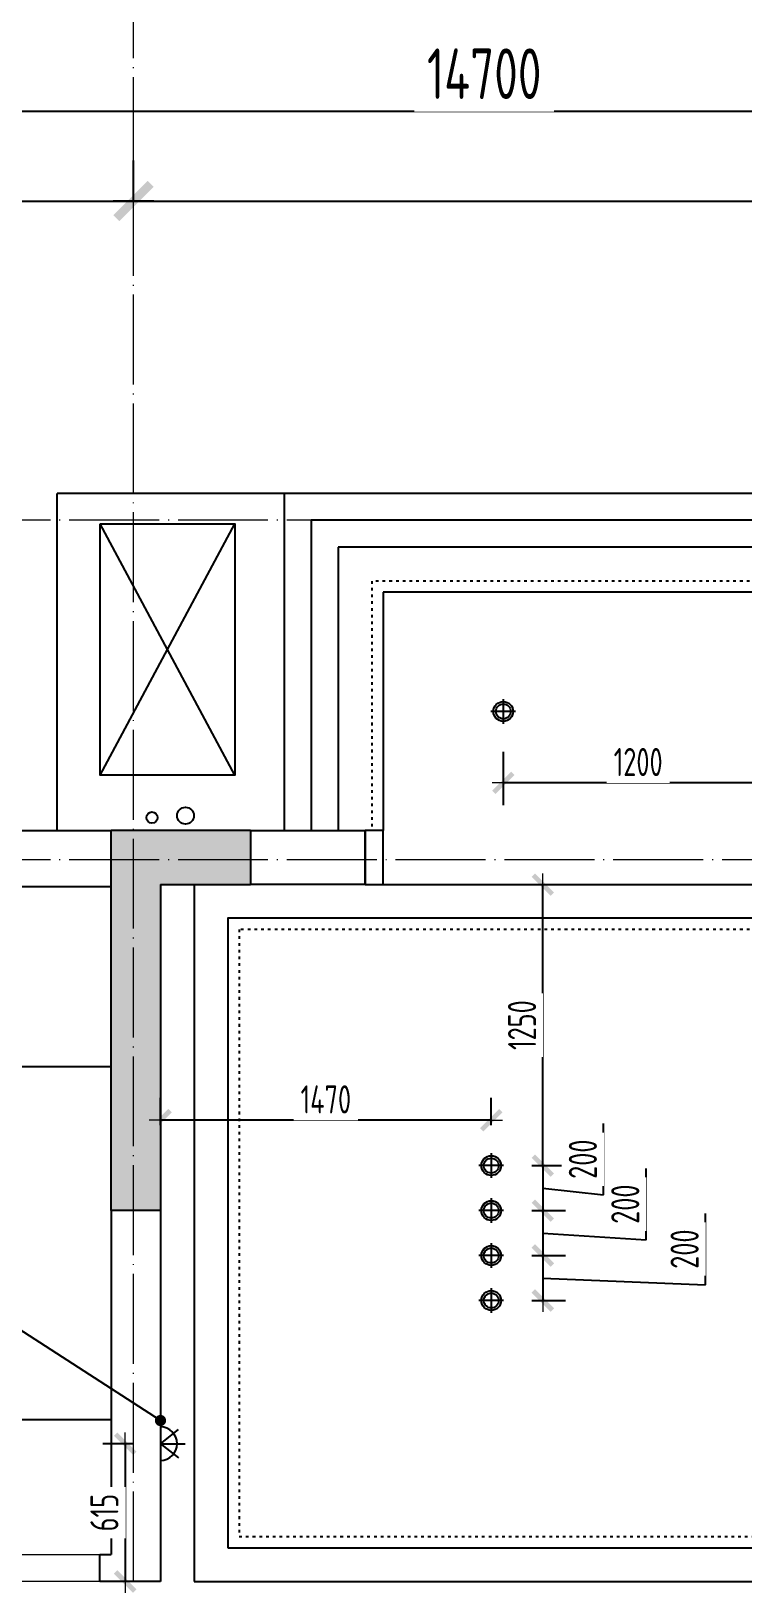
# Model space of a CAD drawing. Header units: inches. Extents: x -50945 to 250244, y -404780 to 18493.
# Drawn here: x 104254 to 107419, y -392608 to -385662 of the extents above; entities that cross this region are included whole.
import ezdxf

# ---------------------------------------------------------------- set-up
doc = ezdxf.new("R2010")
doc.units = ezdxf.units.IN
doc.header["$MEASUREMENT"] = 0
doc.linetypes.add('ACAD_ISO03W100', pattern=[30, 12, -18])
doc.linetypes.add('DOTE', pattern=[2.42, 2, -0.2, 0.02, -0.2])
for name, color, linetype in [('D-ARCHI', 250, 'Continuous'), ('EVH 立面填充', 8, 'Continuous'), ('IBS-003-建筑窗框', 3, 'Continuous'), ('IBS-182-原建筑非承重墙', 150, 'Continuous'), ('IBS-200-原建筑承重墙柱', 200, 'Continuous'), ('IBS-63-原建筑窗', 63, 'Continuous'), ('IRC-2-天花灯具', 2, 'Continuous'), ('IRC-30-天花轮廓线', 30, 'Continuous'), ('外标注', 50, 'Continuous')]:
    doc.layers.add(name, color=color, linetype=linetype)
doc.layers.add('天棚材质标注', color=2, linetype='Continuous', lineweight=5)
doc.layers.add('门', color=65, linetype='Continuous', lineweight=13)
doc.styles.add('HBA-DIMT', font='ARCHS.SHX', dxfattribs={"width": 0.8})
doc.dimstyles.new('HBA_40', dxfattribs={"dimscale": 50, "dimtxt": 2.5, "dimasz": 0.1, "dimexe": 2, "dimexo": 2.5, "dimgap": 0.6, "dimtad": 1, "dimdec": 0, "dimrnd": 5, "dimzin": 0, "dimtxsty": 'HBA-DIMT', "dimblk": 'HBA_DIMENSION_TICK', "dimblk1": 'HBA_DIMENSION_TICK', "dimblk2": 'HBA_DIMENSION_TICK', "dimcen": 0.125, "dimclrd": 44, "dimclre": 44, "dimclrt": 2, "dimadec": 0, "dimazin": 0, "dimtfac": 1, "dimtdec": 0, "dimtix": 1, "dimtmove": 1, "dimatfit": 3, "dimldrblk": 'HBA_Leader_Dot', "dimfxl": 0, "dimtvp": 1, "dimtfill": 1, "dimtolj": 1, "dimtzin": 0, "dimarcsym": 0})

# ---------------------------------------------------------------- blocks, each defined once
blk = doc.blocks.new('HBA_DIMENSION_TICK')
at = {"color": 0, "linetype": 'ByBlock'}
for p, q in [((-10, 0), (0, 0)), ((0, 0), (10, 0))]:
    blk.add_line(p, q, dxfattribs=at)
at = {"color": 50, "linetype": 'ByBlock'}
blk.add_solid([(-10, -7), (-7, -10), (7, 10), (10, 7)], dxfattribs=at)
blk = doc.blocks.new('*D912')
at = {"layer": 'Defpoints', "color": 0, "transparency": 16777216}
for p in [(104708.7, -386417.8), (102128.7, -386642.4), (104708.7, -386642.4)]:
    blk.add_point(p, dxfattribs=at)
at = {"layer": '外标注', "color": 44, "lineweight": -2, "transparency": 16777216}
for p, q in [((102128.7, -386417.8), (102128.7, -386237.8)), ((104708.7, -386417.8), (104708.7, -386237.8)), ((102137.7, -386417.8), (104699.7, -386417.8))]:
    blk.add_line(p, q, dxfattribs=at)
at = {"layer": '外标注', "color": 44, "lineweight": -2, "transparency": 16777216, "xscale": 9, "yscale": 9, "zscale": 9, "rotation": 180}
blk.add_blockref('HBA_DIMENSION_TICK', (102128.7, -386417.8), dxfattribs=at)
at = {"layer": '外标注', "color": 44, "lineweight": -2, "transparency": 16777216, "xscale": 9, "yscale": 9, "zscale": 9}
blk.add_blockref('HBA_DIMENSION_TICK', (104708.7, -386417.8), dxfattribs=at)
at = {"layer": '外标注', "color": 2, "transparency": 16777216, "insert": (103418.7, -386251.3), "char_height": 225, "attachment_point": 5, "style": 'HBA-DIMT', "bg_fill": 3, "box_fill_scale": 1.25, "bg_fill_color": 256, "bg_fill_true_color": 13158600, "bg_fill_transparency": 0}
blk.add_mtext('\\A1;2580', dxfattribs=at)
blk = doc.blocks.new('HBA_Leader_Dot')
at = {"color": 0, "linetype": 'ByBlock'}
blk.add_line((-5, 0), (-10, 0), dxfattribs=at)
at = {"color": 0, "linetype": 'ByBlock', "const_width": 5}
blk.add_lwpolyline([(-2.5, 0, 1), (2.5, 0, 1)], format="xyb", close=True, dxfattribs=at)
blk = doc.blocks.new('*D913')
at = {"layer": 'Defpoints', "color": 0, "transparency": 16777216}
for p in [(110798.7, -386417.8), (104708.7, -386642.4), (110798.7, -386642.4)]:
    blk.add_point(p, dxfattribs=at)
at = {"layer": '外标注', "color": 44, "lineweight": -2, "transparency": 16777216}
for p, q in [((104708.7, -386417.8), (104708.7, -386237.8)), ((110798.7, -386417.8), (110798.7, -386237.8)), ((104717.7, -386417.8), (110789.7, -386417.8))]:
    blk.add_line(p, q, dxfattribs=at)
at = {"layer": '外标注', "color": 44, "lineweight": -2, "transparency": 16777216, "xscale": 9, "yscale": 9, "zscale": 9, "rotation": 180}
blk.add_blockref('HBA_DIMENSION_TICK', (104708.7, -386417.8), dxfattribs=at)
at = {"layer": '外标注', "color": 44, "lineweight": -2, "transparency": 16777216, "xscale": 9, "yscale": 9, "zscale": 9}
blk.add_blockref('HBA_DIMENSION_TICK', (110798.7, -386417.8), dxfattribs=at)
at = {"layer": '外标注', "color": 2, "transparency": 16777216, "insert": (107753.7, -386251.3), "char_height": 225, "attachment_point": 5, "style": 'HBA-DIMT', "bg_fill": 3, "box_fill_scale": 1.25, "bg_fill_color": 256, "bg_fill_true_color": 13158600, "bg_fill_transparency": 0}
blk.add_mtext('\\A1;6090', dxfattribs=at)
blk = doc.blocks.new('*D915')
at = {"layer": 'Defpoints', "color": 0, "transparency": 16777216}
for p in [(113618.7, -386017.8), (98918.7, -386417.8), (113618.7, -386417.8)]:
    blk.add_point(p, dxfattribs=at)
at = {"layer": '外标注', "color": 44, "lineweight": -2, "transparency": 16777216}
for p, q in [((98918.7, -386192.8), (98918.7, -385837.8)), ((113618.7, -386192.8), (113618.7, -385837.8)), ((98927.7, -386017.8), (113609.7, -386017.8))]:
    blk.add_line(p, q, dxfattribs=at)
at = {"layer": '外标注', "color": 44, "lineweight": -2, "transparency": 16777216, "xscale": 9, "yscale": 9, "zscale": 9, "rotation": 180}
blk.add_blockref('HBA_DIMENSION_TICK', (98918.7, -386017.8), dxfattribs=at)
at = {"layer": '外标注', "color": 44, "lineweight": -2, "transparency": 16777216, "xscale": 9, "yscale": 9, "zscale": 9}
blk.add_blockref('HBA_DIMENSION_TICK', (113618.7, -386017.8), dxfattribs=at)
at = {"layer": '外标注', "color": 2, "transparency": 16777216, "insert": (106268.7, -385851.3), "char_height": 225, "attachment_point": 5, "style": 'HBA-DIMT', "bg_fill": 3, "box_fill_scale": 1.25, "bg_fill_color": 256, "bg_fill_true_color": 13158600, "bg_fill_transparency": 0}
blk.add_mtext('\\A1;14700', dxfattribs=at)
blk = doc.blocks.new('A$C2C253EB8')
at = {"layer": 'IRC-2-天花灯具', "color": 250}
for p, q in [((55, 0), (55, 110)), ((0, 55), (110, 55))]:
    blk.add_line(p, q, dxfattribs=at)
at = {"layer": 'IRC-2-天花灯具', "color": 2}
blk.add_ellipse((55, 55), major_axis=(44, 0), ratio=1, start_param=1.571461413961594, end_param=7.85464672114118, dxfattribs=at)
at = {"layer": 'IRC-2-天花灯具', "color": 251}
blk.add_ellipse((55, 55), major_axis=(33, 0), ratio=1, start_param=1.570667, end_param=7.853852, dxfattribs=at)
blk = doc.blocks.new('fhty')
at = {"layer": 'IRC-2-天花灯具'}
for p, q in [((717909.6, -196859.5), (717909.6, -197065.3)), ((717909.6, -196962.4), (717990.2, -196899.6)), ((717909.6, -196962.4), (718019.2, -196962.4)), ((717909.6, -196962.4), (717990.2, -197025.2))]:
    blk.add_line(p, q, dxfattribs=at)
blk.add_arc((717909.6, -196962.4), 74.3, 270, 90, dxfattribs=at)
blk = doc.blocks.new('*D947')
at = {"layer": 'Defpoints', "color": 0, "transparency": 16777216}
for p in [(106354.9, -389458.1), (106529.7, -389458.1), (106354.9, -390708.1)]:
    blk.add_point(p, dxfattribs=at)
at = {"layer": '天棚材质标注', "color": 44, "lineweight": -2, "transparency": 16777216}
for p, q in [((106479.9, -389458.1), (106629.7, -389458.1)), ((106529.7, -390703.1), (106529.7, -389463.1)), ((106479.9, -390708.1), (106629.7, -390708.1))]:
    blk.add_line(p, q, dxfattribs=at)
at = {"layer": '天棚材质标注', "color": 44, "lineweight": -2, "transparency": 16777216, "xscale": 5, "yscale": 5, "zscale": 5}
for p, rotation in [((106529.7, -389458.1), 90), ((106529.7, -390708.1), 270)]:
    blk.add_blockref('HBA_DIMENSION_TICK', p, dxfattribs=dict(at, rotation=rotation))
at = {"layer": '天棚材质标注', "color": 2, "transparency": 16777216, "insert": (106437.2, -390083.1), "char_height": 125, "attachment_point": 5, "rotation": 90, "style": 'HBA-DIMT', "bg_fill": 3, "box_fill_scale": 1.25, "bg_fill_color": 256, "bg_fill_true_color": 13158600, "bg_fill_transparency": 0}
blk.add_mtext('\\A1;1250', dxfattribs=at)
blk = doc.blocks.new('*D948')
at = {"layer": 'Defpoints', "color": 0, "transparency": 16777216}
for p in [(106354.9, -390708.1), (106354.9, -390908.1), (106529.7, -390908.1)]:
    blk.add_point(p, dxfattribs=at)
at = {"layer": '天棚材质标注', "color": 44, "lineweight": -2, "transparency": 16777216}
for p, q in [((106800.1, -390838.1), (106800.1, -390520.9)), ((106479.9, -390708.1), (106629.7, -390708.1)), ((106529.7, -390713.1), (106529.7, -390903.1)), ((106529.7, -390808.1), (106800.1, -390838.1)), ((106479.9, -390908.1), (106629.7, -390908.1))]:
    blk.add_line(p, q, dxfattribs=at)
at = {"layer": '天棚材质标注', "color": 44, "lineweight": -2, "transparency": 16777216, "xscale": 5, "yscale": 5, "zscale": 5, "rotation": 270}
blk.add_blockref('HBA_DIMENSION_TICK', (106529.7, -390908.1), dxfattribs=at)
at = {"layer": '天棚材质标注', "color": 2, "transparency": 16777216, "insert": (106707.6, -390679.5), "char_height": 125, "attachment_point": 5, "rotation": 90, "style": 'HBA-DIMT', "bg_fill": 3, "box_fill_scale": 1.25, "bg_fill_color": 256, "bg_fill_true_color": 13158600, "bg_fill_transparency": 0}
blk.add_mtext('\\A1;200', dxfattribs=at)
at = {"layer": '天棚材质标注', "color": 44, "lineweight": -2, "transparency": 16777216, "xscale": 5, "yscale": 5, "zscale": 5, "rotation": 90}
blk.add_blockref('HBA_DIMENSION_TICK', (106529.7, -390708.1), dxfattribs=at)
blk = doc.blocks.new('*D949')
at = {"layer": 'Defpoints', "color": 0, "transparency": 16777216}
for p in [(106354.9, -390908.1), (106354.9, -391108.1), (106529.7, -391108.1)]:
    blk.add_point(p, dxfattribs=at)
at = {"layer": '天棚材质标注', "color": 44, "lineweight": -2, "transparency": 16777216}
for p, q in [((106988.8, -391038.1), (106988.8, -390720.9)), ((106479.9, -390908.1), (106629.7, -390908.1)), ((106529.7, -390913.1), (106529.7, -391103.1)), ((106529.7, -391008.1), (106988.8, -391038.1)), ((106479.9, -391108.1), (106629.7, -391108.1))]:
    blk.add_line(p, q, dxfattribs=at)
at = {"layer": '天棚材质标注', "color": 44, "lineweight": -2, "transparency": 16777216, "xscale": 5, "yscale": 5, "zscale": 5}
for p, rotation in [((106529.7, -390908.1), 90), ((106529.7, -391108.1), 270)]:
    blk.add_blockref('HBA_DIMENSION_TICK', p, dxfattribs=dict(at, rotation=rotation))
at = {"layer": '天棚材质标注', "color": 2, "transparency": 16777216, "insert": (106896.3, -390879.5), "char_height": 125, "attachment_point": 5, "rotation": 90, "style": 'HBA-DIMT', "bg_fill": 3, "box_fill_scale": 1.25, "bg_fill_color": 256, "bg_fill_true_color": 13158600, "bg_fill_transparency": 0}
blk.add_mtext('\\A1;200', dxfattribs=at)
blk = doc.blocks.new('*D950')
at = {"layer": 'Defpoints', "color": 0, "transparency": 16777216}
for p in [(106354.9, -391108.1), (106354.9, -391308.1), (106529.7, -391308.1)]:
    blk.add_point(p, dxfattribs=at)
at = {"layer": '天棚材质标注', "color": 44, "lineweight": -2, "transparency": 16777216}
for p, q in [((107252.8, -391238.1), (107252.8, -390920.9)), ((106479.9, -391108.1), (106629.7, -391108.1)), ((106529.7, -391113.1), (106529.7, -391303.1)), ((106529.7, -391208.1), (107252.8, -391238.1)), ((106479.9, -391308.1), (106629.7, -391308.1))]:
    blk.add_line(p, q, dxfattribs=at)
at = {"layer": '天棚材质标注', "color": 44, "lineweight": -2, "transparency": 16777216, "xscale": 5, "yscale": 5, "zscale": 5}
for p, rotation in [((106529.7, -391108.1), 90), ((106529.7, -391308.1), 270)]:
    blk.add_blockref('HBA_DIMENSION_TICK', p, dxfattribs=dict(at, rotation=rotation))
at = {"layer": '天棚材质标注', "color": 2, "transparency": 16777216, "insert": (107160.3, -391079.5), "char_height": 125, "attachment_point": 5, "rotation": 90, "style": 'HBA-DIMT', "bg_fill": 3, "box_fill_scale": 1.25, "bg_fill_color": 256, "bg_fill_true_color": 13158600, "bg_fill_transparency": 0}
blk.add_mtext('\\A1;200', dxfattribs=at)
blk = doc.blocks.new('*D961')
at = {"layer": 'Defpoints', "color": 0, "transparency": 16777216}
for p in [(104828.7, -390506.1), (104828.7, -390653.1), (106299.9, -390653.1)]:
    blk.add_point(p, dxfattribs=at)
at = {"layer": '天棚材质标注', "color": 44, "lineweight": -2, "transparency": 16777216}
for p, q in [((104828.7, -390528.1), (104828.7, -390406.1)), ((106299.9, -390528.1), (106299.9, -390406.1)), ((106294.9, -390506.1), (104833.7, -390506.1))]:
    blk.add_line(p, q, dxfattribs=at)
at = {"layer": '天棚材质标注', "color": 44, "lineweight": -2, "transparency": 16777216, "xscale": 5, "yscale": 5, "zscale": 5, "rotation": 180}
blk.add_blockref('HBA_DIMENSION_TICK', (104828.7, -390506.1), dxfattribs=at)
at = {"layer": '天棚材质标注', "color": 44, "lineweight": -2, "transparency": 16777216, "xscale": 5, "yscale": 5, "zscale": 5}
blk.add_blockref('HBA_DIMENSION_TICK', (106299.9, -390506.1), dxfattribs=at)
at = {"layer": '天棚材质标注', "color": 2, "transparency": 16777216, "insert": (105564.3, -390413.6), "char_height": 125, "attachment_point": 5, "style": 'HBA-DIMT', "bg_fill": 3, "box_fill_scale": 1.25, "bg_fill_color": 256, "bg_fill_true_color": 13158600, "bg_fill_transparency": 0}
blk.add_mtext('\\A1;1470', dxfattribs=at)
blk = doc.blocks.new('*D966')
at = {"layer": 'Defpoints', "color": 0, "transparency": 16777216}
for p in [(106353.7, -388742.9), (107553.7, -388742.9), (106353.7, -389005.5)]:
    blk.add_point(p, dxfattribs=at)
at = {"layer": '天棚材质标注', "color": 44, "lineweight": -2, "transparency": 16777216}
for p, q in [((106353.7, -388867.9), (106353.7, -389105.5)), ((107553.7, -388867.9), (107553.7, -389105.5)), ((107548.7, -389005.5), (106358.7, -389005.5))]:
    blk.add_line(p, q, dxfattribs=at)
at = {"layer": '天棚材质标注', "color": 44, "lineweight": -2, "transparency": 16777216, "xscale": 5, "yscale": 5, "zscale": 5, "rotation": 180}
blk.add_blockref('HBA_DIMENSION_TICK', (106353.7, -389005.5), dxfattribs=at)
at = {"layer": '天棚材质标注', "color": 44, "lineweight": -2, "transparency": 16777216, "xscale": 5, "yscale": 5, "zscale": 5}
blk.add_blockref('HBA_DIMENSION_TICK', (107553.7, -389005.5), dxfattribs=at)
at = {"layer": '天棚材质标注', "color": 2, "transparency": 16777216, "insert": (106953.7, -388913), "char_height": 125, "attachment_point": 5, "style": 'HBA-DIMT', "bg_fill": 3, "box_fill_scale": 1.25, "bg_fill_color": 256, "bg_fill_true_color": 13158600, "bg_fill_transparency": 0}
blk.add_mtext('\\A1;1200', dxfattribs=at)
blk = doc.blocks.new('*D931')
at = {"layer": 'Defpoints', "color": 0, "transparency": 16777216}
for p in [(104828.7, -391945), (104671.8, -392558.1), (104828.7, -392558.1)]:
    blk.add_point(p, dxfattribs=at)
at = {"layer": '天棚材质标注', "color": 44, "lineweight": -2, "transparency": 16777216}
for p, q in [((104703.7, -391945), (104571.8, -391945)), ((104671.8, -391950), (104671.8, -392553.1)), ((104703.7, -392558.1), (104571.8, -392558.1))]:
    blk.add_line(p, q, dxfattribs=at)
at = {"layer": '天棚材质标注', "color": 44, "lineweight": -2, "transparency": 16777216, "xscale": 5, "yscale": 5, "zscale": 5}
for p, rotation in [((104671.8, -391945), 90), ((104671.8, -392558.1), 270)]:
    blk.add_blockref('HBA_DIMENSION_TICK', p, dxfattribs=dict(at, rotation=rotation))
at = {"layer": '天棚材质标注', "color": 2, "transparency": 16777216, "insert": (104579.3, -392251.5), "char_height": 125, "attachment_point": 5, "rotation": 90, "style": 'HBA-DIMT', "bg_fill": 3, "box_fill_scale": 1.25, "bg_fill_color": 256, "bg_fill_true_color": 13158600, "bg_fill_transparency": 0}
blk.add_mtext('\\A1;615', dxfattribs=at)

msp = doc.modelspace()

# ---------------------------------------------------------------- hatches: boundary and pattern name
at = {"layer": 'EVH 立面填充'}
h = msp.add_hatch(color=256, dxfattribs=at)
h.dxf.hatch_style = 1
h.paths.add_polyline_path([(104828.67, -389458.07), (105228.67, -389458.07), (105228.67, -389218.07), (104608.67, -389218.07), (104608.67, -390908.07), (104828.67, -390908.07)])

# ---------------------------------------------------------------- linework, layer by layer
at = {"layer": 'D-ARCHI', "color": 251, "linetype": 'DOTE', "lineweight": 5, "ltscale": 200}
for p, q in [((116438.67, -387837.83), (96111.41, -387837.83)), ((116438.67, -389348.07), (96098.67, -389348.07))]:
    msp.add_line(p, q, dxfattribs=at)
at = {"layer": 'IBS-003-建筑窗框', "color": 251, "ltscale": 10}
for p, q in [((110918.67, -387717.83), (105378.67, -387717.83)), ((105378.67, -387717.83), (105378.67, -389218.07)), ((110688.67, -387957.83), (105618.67, -387957.83)), ((105618.67, -387957.83), (105618.67, -389218.07)), ((110488.67, -388157.83), (105818.67, -388157.83)), ((105818.67, -388157.83), (105818.67, -389218.07))]:
    msp.add_line(p, q, dxfattribs=at)
at = {"layer": 'IBS-182-原建筑非承重墙'}
for p, q in [((104368.67, -389218.07), (104368.67, -387717.83)), ((105378.67, -387717.83), (104368.67, -387717.83)), ((104560.74, -388971.73), (105158.86, -387852.94)), ((105158.86, -388971.73), (104560.74, -387852.94)), ((104198.67, -389218.07), (104608.67, -389218.07)), ((105228.67, -389218.07), (105738.67, -389218.07)), ((105738.67, -389458.07), (105738.67, -389218.07)), ((104608.67, -389468.07), (104198.67, -389468.07)), ((105738.67, -389458.07), (105228.67, -389458.07)), ((104608.67, -390268.07), (102128.67, -390268.07)), ((104608.67, -390908.07), (104608.67, -392438.07)), ((104828.67, -390908.07), (104828.67, -392558.07)), ((104558.67, -392558.07), (104558.67, -392438.07)), ((104558.67, -392438.07), (104608.67, -392438.07)), ((104828.67, -392558.07), (104558.67, -392558.07))]:
    msp.add_line(p, q, dxfattribs=at)
for points in [[(104560.74, -387852.94), (105158.86, -387852.94), (105158.86, -388971.73), (104560.74, -388971.73)], [(105738.67, -389458.07), (105818.67, -389458.07), (105818.67, -389218.07), (105738.67, -389218.07)]]:
    msp.add_lwpolyline(points, close=True, dxfattribs=at)
for centre, radius in [((104790.89, -389160.16), 25), ((104939.85, -389151.59), 37.5)]:
    msp.add_circle(centre, radius, dxfattribs=at)
at = {"layer": 'IBS-200-原建筑承重墙柱', "ltscale": 0.02}
for p, q in [((104608.67, -390908.07), (104608.67, -389218.07)), ((105228.67, -389218.07), (104608.67, -389218.07)), ((105228.67, -389218.07), (105228.67, -389458.07)), ((104828.67, -389458.07), (104828.67, -390908.07)), ((104828.67, -389458.07), (105228.67, -389458.07)), ((104828.67, -390908.07), (104608.67, -390908.07))]:
    msp.add_line(p, q, dxfattribs=at)
at = {"layer": 'IBS-63-原建筑窗'}
for p, q in [((110808.67, -387837.83), (105498.67, -387837.83)), ((105498.67, -387837.83), (105498.67, -389218.07))]:
    msp.add_line(p, q, dxfattribs=at)
at = {"layer": 'IRC-2-天花灯具', "linetype": 'ACAD_ISO03W100'}
for p, q in [((110538.67, -388107.83), (105768.67, -388107.83)), ((105768.67, -388107.83), (105768.67, -389218.07))]:
    msp.add_line(p, q, dxfattribs=at)
msp.add_lwpolyline([(105178.67, -392358.07), (110148.67, -392358.07), (110148.67, -389658.07), (105178.67, -389658.07)], close=True, dxfattribs=at)
at = {"layer": 'IRC-30-天花轮廓线'}
for p, q in [((104978.67, -389458.07), (104978.67, -392558.07)), ((105738.67, -389458.07), (110348.67, -389458.07)), ((103628.67, -391838.07), (104608.67, -391838.07)), ((104978.67, -392558.07), (110348.67, -392558.07))]:
    msp.add_line(p, q, dxfattribs=at)
msp.add_lwpolyline([(105128.67, -392408.07), (110198.67, -392408.07), (110198.67, -389608.07), (105128.67, -389608.07)], close=True, dxfattribs=at)
at = {"layer": '门', "color": 8, "lineweight": 5}
msp.add_lwpolyline([(103718.67, -392438.07), (104558.67, -392438.07), (104558.67, -392558.07), (103718.67, -392558.07)], close=True, dxfattribs=at)

# ---------------------------------------------------------------- block references
at = {"layer": 'IRC-2-天花灯具', "rotation": 180}
for p in [(106408.67, -388632.95), (106354.94, -390653.07), (106354.94, -390853.07), (106354.94, -391053.07), (106354.94, -391253.07)]:
    msp.add_blockref('A$C2C253EB8', p, dxfattribs=at)
at = {"layer": 'IRC-2-天花灯具'}
msp.add_blockref('fhty', (-613080.97, -194982.58), dxfattribs=at)

# ---------------------------------------------------------------- dimensions: what is measured, and where the dimension line sits
at = {"layer": '外标注'}
dim = msp.add_linear_dim(base=(104708.67, -386417.83), p1=(102128.67, -386642.41), p2=(104708.67, -386642.41), dimstyle='HBA_40', override={"dimscale": 90, "dimfxl": 200, "dimfxlon": 1}, dxfattribs=at)
dim.commit()
dim.dimension.update_dxf_attribs({"geometry": '*D912', "text_midpoint": (103418.67, -386251.33)})

# ---------------------------------------------------------------- next in the draw order: dimensions: what is measured, and where the dimension line sits
dim = msp.add_linear_dim(base=(110798.67, -386417.83), p1=(104708.67, -386642.41), p2=(110798.67, -386642.41), dimstyle='HBA_40', override={"dimscale": 90, "dimfxl": 200, "dimfxlon": 1}, dxfattribs=at)
dim.commit()
dim.dimension.update_dxf_attribs({"geometry": '*D913', "text_midpoint": (107753.67, -386251.33)})
at = {"layer": '天棚材质标注', "color": 6}
dim = msp.add_linear_dim(base=(106353.67, -389005.5), p1=(107553.67, -388742.95), p2=(106353.67, -388742.95), dimstyle='HBA_40', dxfattribs=at)
dim.commit()
dim.dimension.update_dxf_attribs({"geometry": '*D966', "text_midpoint": (106953.67, -388913)})
dim = msp.add_linear_dim(base=(106529.67, -389458.07), p1=(106354.94, -390708.07), p2=(106354.94, -389458.07), angle=90, dimstyle='HBA_40', dxfattribs=at)
dim.commit()
dim.dimension.update_dxf_attribs({"geometry": '*D947', "text_midpoint": (106437.17, -390083.07)})

# ---------------------------------------------------------------- next in the draw order: dimensions: what is measured, and where the dimension line sits
at = {"layer": '外标注'}
dim = msp.add_linear_dim(base=(113618.67, -386017.83), p1=(98918.67, -386417.83), p2=(113618.67, -386417.83), dimstyle='HBA_40', override={"dimscale": 90, "dimfxl": 200, "dimfxlon": 1}, dxfattribs=at)
dim.commit()
dim.dimension.update_dxf_attribs({"geometry": '*D915', "text_midpoint": (106268.67, -385851.33)})
at = {"layer": '天棚材质标注', "color": 6}
dim = msp.add_linear_dim(base=(106529.67, -390908.07), p1=(106354.94, -390708.07), p2=(106354.94, -390908.07), angle=90, dimstyle='HBA_40', dxfattribs=at)
dim.commit()
dim.dimension.update_dxf_attribs({"geometry": '*D948', "text_midpoint": (106800.15, -390808.07), "dimtype": 160})

# ---------------------------------------------------------------- next in the draw order: linework, layer by layer
at = {"layer": 'D-ARCHI', "color": 251, "linetype": 'DOTE', "lineweight": 5, "ltscale": 200}
msp.add_line((104708.67, -392558.07), (104708.67, -385017.83), dxfattribs=at)

# ---------------------------------------------------------------- next in the draw order: dimensions: what is measured, and where the dimension line sits
at = {"layer": '天棚材质标注', "color": 6}
dim = msp.add_linear_dim(base=(104828.67, -390506.15), p1=(106299.94, -390653.07), p2=(104828.67, -390653.07), dimstyle='HBA_40', dxfattribs=at)
dim.commit()
dim.dimension.update_dxf_attribs({"geometry": '*D961', "text_midpoint": (105564.31, -390413.65)})
dim = msp.add_linear_dim(base=(106529.67, -391108.07), p1=(106354.94, -390908.07), p2=(106354.94, -391108.07), angle=90, dimstyle='HBA_40', dxfattribs=at)
dim.commit()
dim.dimension.update_dxf_attribs({"geometry": '*D949', "text_midpoint": (106988.77, -391008.07), "dimtype": 160})

# ---------------------------------------------------------------- next in the draw order: dimensions: what is measured, and where the dimension line sits
dim = msp.add_linear_dim(base=(106529.67, -391308.07), p1=(106354.94, -391108.07), p2=(106354.94, -391308.07), angle=90, dimstyle='HBA_40', dxfattribs=at)
dim.commit()
dim.dimension.update_dxf_attribs({"geometry": '*D950', "text_midpoint": (107252.83, -391208.07), "dimtype": 160})

# ---------------------------------------------------------------- next in the draw order: leaders
msp.add_leader([(104828.67, -391842.09), (95939.25, -386103.41), (92259.26, -386103.41)], dimstyle='HBA_40', override={"dimgap": 0.6, "dimtad": 0}, dxfattribs=at)

# ---------------------------------------------------------------- next in the draw order: dimensions: what is measured, and where the dimension line sits
dim = msp.add_linear_dim(base=(104671.8, -392558.07), p1=(104828.67, -391945), p2=(104828.67, -392558.07), angle=90, dimstyle='HBA_40', dxfattribs=at)
dim.commit()
dim.dimension.update_dxf_attribs({"geometry": '*D931', "text_midpoint": (104579.3, -392251.54)})

doc.saveas('drawing.dxf')
